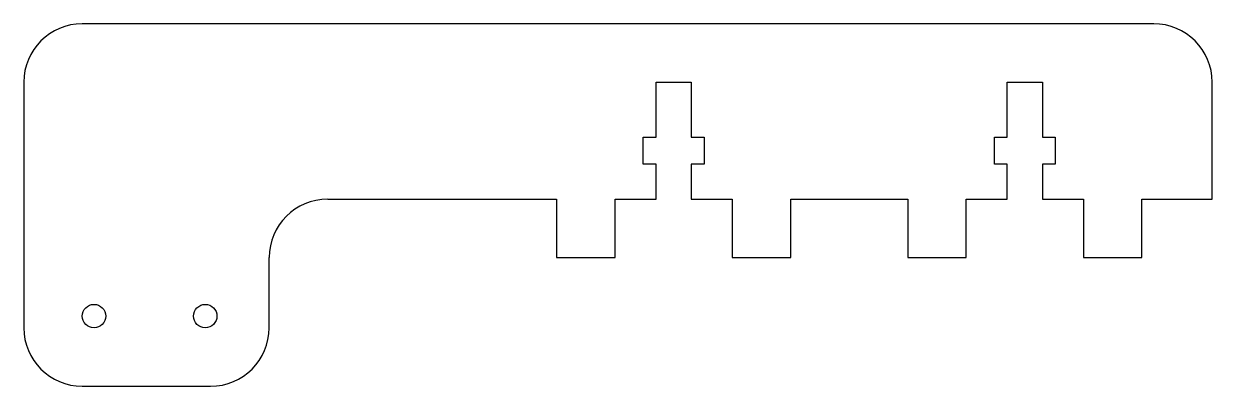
# Model space of a CAD drawing. Header units: millimetres. Extents: x -71 to 31, y -16 to 15.
import ezdxf

# ---------------------------------------------------------------- set-up
doc = ezdxf.new("R2010")
doc.units = ezdxf.units.MM

msp = doc.modelspace()

# ---------------------------------------------------------------- linework, layer by layer
at = {"color": 7, "linetype": 'Continuous', "lineweight": 25}
for p, q in [((26, 15), (-65.5, 15)), ((-70.5, 10), (-70.5, -11)), ((-16.5, 5.3), (-16.5, 10)), ((-16.5, 10), (-13.5, 10)), ((-13.5, 10), (-13.5, 5.3)), ((13.5, 5.3), (13.5, 10)), ((13.5, 10), (16.5, 10)), ((16.5, 10), (16.5, 5.3)), ((31, 0), (31, 10)), ((-17.6, 3), (-17.6, 5.3)), ((-17.6, 5.3), (-16.5, 5.3)), ((-13.5, 5.3), (-12.4, 5.3)), ((-12.4, 5.3), (-12.4, 3)), ((12.4, 3), (12.4, 5.3)), ((12.4, 5.3), (13.5, 5.3)), ((16.5, 5.3), (17.6, 5.3)), ((17.6, 5.3), (17.6, 3)), ((-16.5, 3), (-17.6, 3)), ((-16.5, 0), (-16.5, 3)), ((-12.4, 3), (-13.5, 3)), ((-13.5, 3), (-13.5, 0)), ((13.5, 3), (12.4, 3)), ((13.5, 0), (13.5, 3)), ((17.6, 3), (16.5, 3)), ((16.5, 3), (16.5, 0)), ((-44.54, 0), (-25, 0)), ((-25, 0), (-25, -5)), ((-20, -5), (-20, 0)), ((-20, 0), (-16.5, 0)), ((-13.5, 0), (-10, 0)), ((-10, 0), (-10, -5)), ((-5, -5), (-5, 0)), ((-5, 0), (5, 0)), ((5, 0), (5, -5)), ((10, -5), (10, 0)), ((10, 0), (13.5, 0)), ((16.5, 0), (20, 0)), ((20, 0), (20, -5)), ((25, -5), (25, 0)), ((25, 0), (31, 0)), ((-49.54, -11), (-49.54, -5)), ((-25, -5), (-20, -5)), ((-10, -5), (-5, -5)), ((5, -5), (10, -5)), ((20, -5), (25, -5)), ((-65.5, -16), (-54.54, -16))]:
    msp.add_line(p, q, dxfattribs=at)
for centre in [(-64.5, -10), (-55, -10)]:
    msp.add_circle(centre, 1, dxfattribs=at)
for centre, start, end in [((-65.5, 10), 90, 180), ((26, 10), 0, 90), ((-44.54, -5), 90, 180), ((-65.5, -11), 180, 270), ((-54.54, -11), 270, 0)]:
    msp.add_arc(centre, 5, start, end, dxfattribs=at)

doc.saveas('drawing.dxf')
